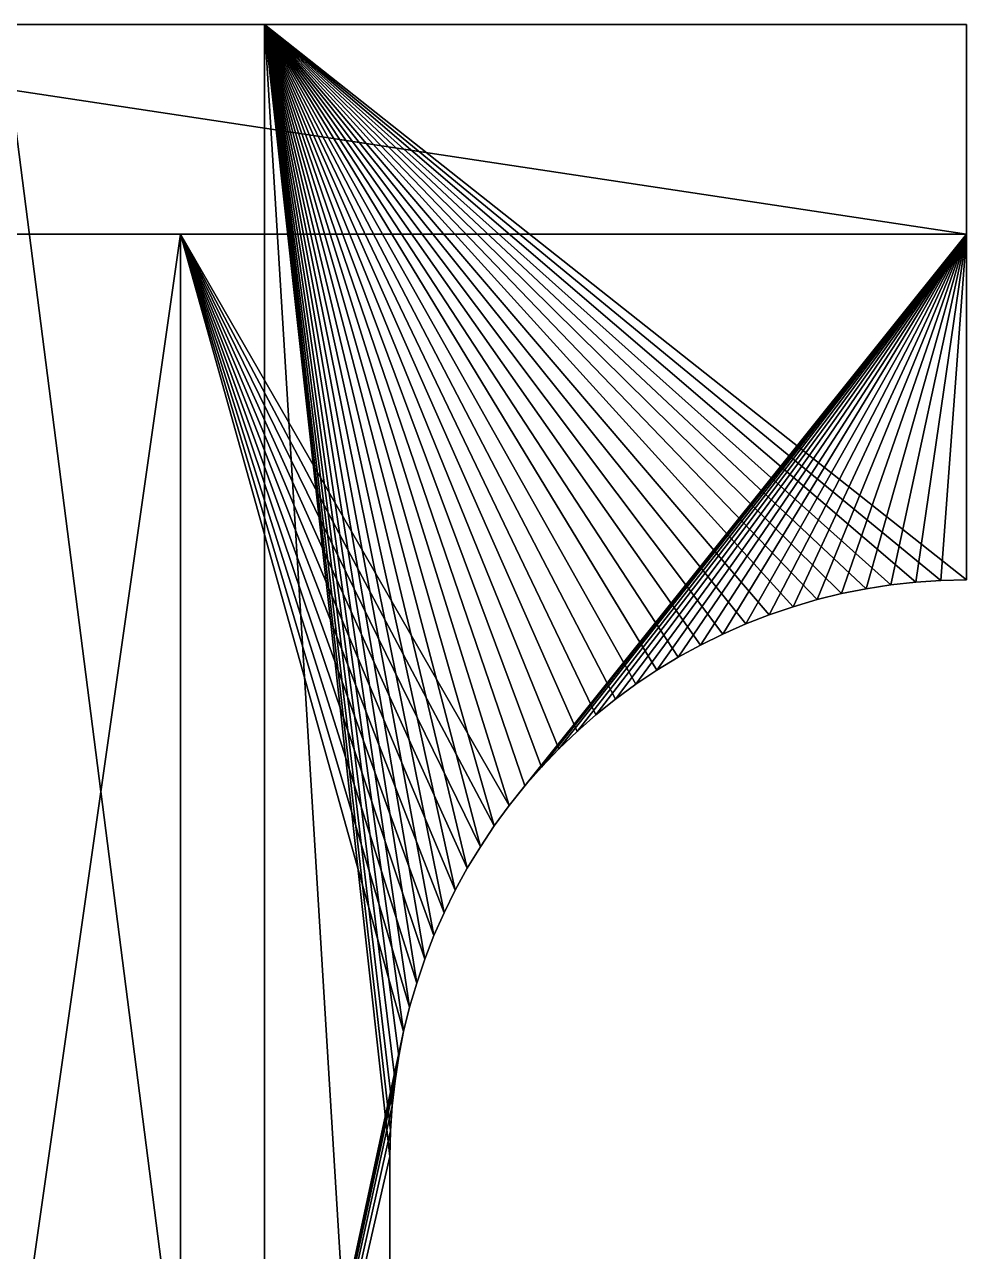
# Model space of a CAD drawing. Header units: inches. Extents: x -4.61 to 0, y -0.39 to 1.95.
# Drawn here: x -0.899 to 0, y 0.779 to 1.95 of the extents above; entities that cross this region are included whole.
import ezdxf

# ---------------------------------------------------------------- set-up
doc = ezdxf.new("R2010")
doc.units = ezdxf.units.IN
doc.header["$LTSCALE"] = 33.374815
doc.header["$MEASUREMENT"] = 0
for name, color, linetype in [('11', 7, 'CONTINUOUS'), ('12', 7, 'CONTINUOUS'), ('23', 7, 'CONTINUOUS'), ('24', 7, 'CONTINUOUS'), ('26', 7, 'CONTINUOUS'), ('28', 7, 'CONTINUOUS'), ('29', 7, 'CONTINUOUS'), ('34', 7, 'CONTINUOUS'), ('40', 7, 'CONTINUOUS'), ('41', 7, 'CONTINUOUS')]:
    doc.layers.add(name, color=color, linetype=linetype)

msp = doc.modelspace()

# ---------------------------------------------------------------- linework, layer by layer
at = {"layer": '11', "color": 7, "linetype": 'CONTINUOUS', "true_color": 0xa3a3a3}
for points in [[(-1, 1.75, -3), (-1, 0, -3), (-0.75, 1.75, -2.5), (-1, 1.75, -3)], [(-0.75, 1.75, -2.5), (-1, 0, -3), (-0.75, 0, -2.5), (-0.75, 1.75, -2.5)]]:
    msp.add_3dface(points, dxfattribs=at)
at = {"layer": '12', "color": 7, "linetype": 'CONTINUOUS', "true_color": 0xa3a3a3}
for points in [[(-0.75, 1.75, -2.5), (-0.75, 0, -2.5), (-0.537, 0.9891, -2.5), (-0.75, 1.75, -2.5)], [(0, 1.75, -2.5), (-0.75, 1.75, -2.5), (-0.4363, 1.2049, -2.5), (0, 1.75, -2.5)], [(-0.4363, 1.2049, -2.5), (-0.75, 1.75, -2.5), (-0.4505, 1.1855, -2.5), (-0.4363, 1.2049, -2.5)], [(-0.4505, 1.1855, -2.5), (-0.75, 1.75, -2.5), (-0.4638, 1.1655, -2.5), (-0.4505, 1.1855, -2.5)], [(-0.4638, 1.1655, -2.5), (-0.75, 1.75, -2.5), (-0.4763, 1.1449, -2.5), (-0.4638, 1.1655, -2.5)], [(-0.4763, 1.1449, -2.5), (-0.75, 1.75, -2.5), (-0.4879, 1.1239, -2.5), (-0.4763, 1.1449, -2.5)], [(-0.4879, 1.1239, -2.5), (-0.75, 1.75, -2.5), (-0.4984, 1.1025, -2.5), (-0.4879, 1.1239, -2.5)], [(-0.4984, 1.1025, -2.5), (-0.75, 1.75, -2.5), (-0.5081, 1.0806, -2.5), (-0.4984, 1.1025, -2.5)], [(-0.5081, 1.0806, -2.5), (-0.75, 1.75, -2.5), (-0.5168, 1.0581, -2.5), (-0.5081, 1.0806, -2.5)], [(-0.5168, 1.0581, -2.5), (-0.75, 1.75, -2.5), (-0.5245, 1.0353, -2.5), (-0.5168, 1.0581, -2.5)], [(-0.5245, 1.0353, -2.5), (-0.75, 1.75, -2.5), (-0.5313, 1.0123, -2.5), (-0.5245, 1.0353, -2.5)], [(-0.5313, 1.0123, -2.5), (-0.75, 1.75, -2.5), (-0.537, 0.9891, -2.5), (-0.5313, 1.0123, -2.5)], [(-0.4214, 1.2235, -2.5), (0, 1.75, -2.5), (-0.4363, 1.2049, -2.5), (-0.4214, 1.2235, -2.5)], [(-0.4055, 1.2415, -2.5), (0, 1.75, -2.5), (-0.4214, 1.2235, -2.5), (-0.4055, 1.2415, -2.5)], [(-0.3889, 1.2589, -2.5), (0, 1.75, -2.5), (-0.4055, 1.2415, -2.5), (-0.3889, 1.2589, -2.5)], [(-0.3715, 1.2755, -2.5), (0, 1.75, -2.5), (-0.3889, 1.2589, -2.5), (-0.3715, 1.2755, -2.5)], [(-0.3535, 1.2914, -2.5), (0, 1.75, -2.5), (-0.3715, 1.2755, -2.5), (-0.3535, 1.2914, -2.5)], [(-0.3349, 1.3063, -2.5), (0, 1.75, -2.5), (-0.3535, 1.2914, -2.5), (-0.3349, 1.3063, -2.5)], [(-0.3155, 1.3205, -2.5), (0, 1.75, -2.5), (-0.3349, 1.3063, -2.5), (-0.3155, 1.3205, -2.5)], [(-0.2955, 1.3338, -2.5), (0, 1.75, -2.5), (-0.3155, 1.3205, -2.5), (-0.2955, 1.3338, -2.5)], [(-0.2749, 1.3463, -2.5), (0, 1.75, -2.5), (-0.2955, 1.3338, -2.5), (-0.2749, 1.3463, -2.5)], [(-0.2539, 1.3579, -2.5), (0, 1.75, -2.5), (-0.2749, 1.3463, -2.5), (-0.2539, 1.3579, -2.5)], [(-0.2325, 1.3684, -2.5), (0, 1.75, -2.5), (-0.2539, 1.3579, -2.5), (-0.2325, 1.3684, -2.5)], [(-0.2106, 1.3781, -2.5), (0, 1.75, -2.5), (-0.2325, 1.3684, -2.5), (-0.2106, 1.3781, -2.5)], [(-0.1881, 1.3868, -2.5), (0, 1.75, -2.5), (-0.2106, 1.3781, -2.5), (-0.1881, 1.3868, -2.5)], [(-0.1653, 1.3945, -2.5), (0, 1.75, -2.5), (-0.1881, 1.3868, -2.5), (-0.1653, 1.3945, -2.5)], [(-0.1423, 1.4013, -2.5), (0, 1.75, -2.5), (-0.1653, 1.3945, -2.5), (-0.1423, 1.4013, -2.5)], [(-0.1191, 1.407, -2.5), (0, 1.75, -2.5), (-0.1423, 1.4013, -2.5), (-0.1191, 1.407, -2.5)], [(-0.0957, 1.4116, -2.5), (0, 1.75, -2.5), (-0.1191, 1.407, -2.5), (-0.0957, 1.4116, -2.5)], [(-0.0721, 1.4152, -2.5), (0, 1.75, -2.5), (-0.0957, 1.4116, -2.5), (-0.0721, 1.4152, -2.5)], [(-0.0483, 1.4178, -2.5), (0, 1.75, -2.5), (-0.0721, 1.4152, -2.5), (-0.0483, 1.4178, -2.5)], [(-0.0243, 1.4194, -2.5), (0, 1.75, -2.5), (-0.0483, 1.4178, -2.5), (-0.0243, 1.4194, -2.5)], [(0, 1.42, -2.5), (0, 1.75, -2.5), (-0.0243, 1.4194, -2.5), (0, 1.42, -2.5)], [(-0.537, 0.9891, -2.5), (-0.75, 0, -2.5), (-0.5416, 0.9657, -2.5), (-0.537, 0.9891, -2.5)], [(-0.5416, 0.9657, -2.5), (-0.75, 0, -2.5), (-0.5452, 0.9421, -2.5), (-0.5416, 0.9657, -2.5)], [(-0.5452, 0.9421, -2.5), (-0.75, 0, -2.5), (-0.5478, 0.9183, -2.5), (-0.5452, 0.9421, -2.5)], [(-0.5478, 0.9183, -2.5), (-0.75, 0, -2.5), (-0.5494, 0.8943, -2.5), (-0.5478, 0.9183, -2.5)], [(-0.5494, 0.8943, -2.5), (-0.75, 0, -2.5), (-0.55, 0.87, -2.5), (-0.5494, 0.8943, -2.5)], [(-0.55, 0.87, -2.5), (-0.75, 0, -2.5), (-0.55, 0, -2.5), (-0.55, 0.87, -2.5)]]:
    msp.add_3dface(points, dxfattribs=at)
at = {"layer": '23', "color": 7, "linetype": 'CONTINUOUS', "true_color": 0xa3a3a3}
for points in [[(-0.9197, 0, -3.13), (-0.9197, 1.95, -3.13), (-0.6697, 0, -2.63), (-0.9197, 0, -3.13)], [(-0.6697, 0, -2.63), (-0.9197, 1.95, -3.13), (-0.6697, 1.95, -2.63), (-0.6697, 0, -2.63)]]:
    msp.add_3dface(points, dxfattribs=at)
at = {"layer": '24', "color": 7, "linetype": 'CONTINUOUS', "true_color": 0xa3a3a3}
for points in [[(-0.6697, 0, -2.63), (-0.6697, 1.95, -2.63), (-0.55, 0, -2.63), (-0.6697, 0, -2.63)], [(-0.55, 0, -2.63), (-0.6697, 1.95, -2.63), (-0.55, 0.87, -2.63), (-0.55, 0, -2.63)], [(-0.55, 0.87, -2.63), (-0.6697, 1.95, -2.63), (-0.5494, 0.8943, -2.63), (-0.55, 0.87, -2.63)], [(-0.5494, 0.8943, -2.63), (-0.6697, 1.95, -2.63), (-0.5478, 0.9183, -2.63), (-0.5494, 0.8943, -2.63)], [(-0.5478, 0.9183, -2.63), (-0.6697, 1.95, -2.63), (-0.5452, 0.9421, -2.63), (-0.5478, 0.9183, -2.63)], [(-0.5452, 0.9421, -2.63), (-0.6697, 1.95, -2.63), (-0.5416, 0.9657, -2.63), (-0.5452, 0.9421, -2.63)], [(-0.5416, 0.9657, -2.63), (-0.6697, 1.95, -2.63), (-0.537, 0.9891, -2.63), (-0.5416, 0.9657, -2.63)], [(-0.537, 0.9891, -2.63), (-0.6697, 1.95, -2.63), (-0.5313, 1.0123, -2.63), (-0.537, 0.9891, -2.63)], [(-0.5313, 1.0123, -2.63), (-0.6697, 1.95, -2.63), (-0.5245, 1.0353, -2.63), (-0.5313, 1.0123, -2.63)], [(-0.5245, 1.0353, -2.63), (-0.6697, 1.95, -2.63), (-0.5168, 1.0581, -2.63), (-0.5245, 1.0353, -2.63)], [(-0.5168, 1.0581, -2.63), (-0.6697, 1.95, -2.63), (-0.5081, 1.0806, -2.63), (-0.5168, 1.0581, -2.63)], [(-0.5081, 1.0806, -2.63), (-0.6697, 1.95, -2.63), (-0.4984, 1.1025, -2.63), (-0.5081, 1.0806, -2.63)], [(-0.4984, 1.1025, -2.63), (-0.6697, 1.95, -2.63), (-0.4879, 1.1239, -2.63), (-0.4984, 1.1025, -2.63)], [(-0.4879, 1.1239, -2.63), (-0.6697, 1.95, -2.63), (-0.4763, 1.1449, -2.63), (-0.4879, 1.1239, -2.63)], [(-0.4763, 1.1449, -2.63), (-0.6697, 1.95, -2.63), (-0.4638, 1.1655, -2.63), (-0.4763, 1.1449, -2.63)], [(-0.4638, 1.1655, -2.63), (-0.6697, 1.95, -2.63), (-0.4505, 1.1855, -2.63), (-0.4638, 1.1655, -2.63)], [(-0.4505, 1.1855, -2.63), (-0.6697, 1.95, -2.63), (-0.4363, 1.2049, -2.63), (-0.4505, 1.1855, -2.63)], [(-0.4363, 1.2049, -2.63), (-0.6697, 1.95, -2.63), (-0.4214, 1.2235, -2.63), (-0.4363, 1.2049, -2.63)], [(-0.4214, 1.2235, -2.63), (-0.6697, 1.95, -2.63), (-0.4055, 1.2415, -2.63), (-0.4214, 1.2235, -2.63)], [(-0.4055, 1.2415, -2.63), (-0.6697, 1.95, -2.63), (-0.3889, 1.2589, -2.63), (-0.4055, 1.2415, -2.63)], [(-0.3889, 1.2589, -2.63), (-0.6697, 1.95, -2.63), (-0.3715, 1.2755, -2.63), (-0.3889, 1.2589, -2.63)], [(-0.3715, 1.2755, -2.63), (-0.6697, 1.95, -2.63), (-0.3535, 1.2914, -2.63), (-0.3715, 1.2755, -2.63)], [(-0.3535, 1.2914, -2.63), (-0.6697, 1.95, -2.63), (-0.3349, 1.3063, -2.63), (-0.3535, 1.2914, -2.63)], [(-0.3349, 1.3063, -2.63), (-0.6697, 1.95, -2.63), (-0.3155, 1.3205, -2.63), (-0.3349, 1.3063, -2.63)], [(-0.3155, 1.3205, -2.63), (-0.6697, 1.95, -2.63), (-0.2955, 1.3338, -2.63), (-0.3155, 1.3205, -2.63)], [(-0.2955, 1.3338, -2.63), (-0.6697, 1.95, -2.63), (-0.2749, 1.3463, -2.63), (-0.2955, 1.3338, -2.63)], [(-0.2749, 1.3463, -2.63), (-0.6697, 1.95, -2.63), (-0.2539, 1.3579, -2.63), (-0.2749, 1.3463, -2.63)], [(-0.2539, 1.3579, -2.63), (-0.6697, 1.95, -2.63), (-0.2325, 1.3684, -2.63), (-0.2539, 1.3579, -2.63)], [(-0.2325, 1.3684, -2.63), (-0.6697, 1.95, -2.63), (-0.2106, 1.3781, -2.63), (-0.2325, 1.3684, -2.63)], [(-0.2106, 1.3781, -2.63), (-0.6697, 1.95, -2.63), (-0.1881, 1.3868, -2.63), (-0.2106, 1.3781, -2.63)], [(-0.1881, 1.3868, -2.63), (-0.6697, 1.95, -2.63), (-0.1653, 1.3945, -2.63), (-0.1881, 1.3868, -2.63)], [(-0.1653, 1.3945, -2.63), (-0.6697, 1.95, -2.63), (-0.1423, 1.4013, -2.63), (-0.1653, 1.3945, -2.63)], [(-0.1423, 1.4013, -2.63), (-0.6697, 1.95, -2.63), (-0.1191, 1.407, -2.63), (-0.1423, 1.4013, -2.63)], [(-0.1191, 1.407, -2.63), (-0.6697, 1.95, -2.63), (-0.0957, 1.4116, -2.63), (-0.1191, 1.407, -2.63)], [(-0.0957, 1.4116, -2.63), (-0.6697, 1.95, -2.63), (-0.0721, 1.4152, -2.63), (-0.0957, 1.4116, -2.63)], [(-0.0721, 1.4152, -2.63), (-0.6697, 1.95, -2.63), (-0.0483, 1.4178, -2.63), (-0.0721, 1.4152, -2.63)], [(-0.0483, 1.4178, -2.63), (-0.6697, 1.95, -2.63), (-0.0243, 1.4194, -2.63), (-0.0483, 1.4178, -2.63)], [(-0.0243, 1.4194, -2.63), (-0.6697, 1.95, -2.63), (0, 1.42, -2.63), (-0.0243, 1.4194, -2.63)], [(0, 1.42, -2.63), (-0.6697, 1.95, -2.63), (0, 1.95, -2.63), (0, 1.42, -2.63)]]:
    msp.add_3dface(points, dxfattribs=at)
at = {"layer": '26', "color": 7, "linetype": 'CONTINUOUS', "true_color": 0xa3a3a3}
for points in [[(0, 1.75, -2.5), (0, 1.42, -2.63), (0, 1.95, -2.63), (0, 1.75, -2.5)], [(0, 1.75, -2.5), (0, 1.95, -2.63), (0, 1.95, -0.9998), (0, 1.75, -2.5)], [(0, 1.75, -0.9998), (0, 1.75, -2.5), (0, 1.95, -0.9998), (0, 1.75, -0.9998)], [(0, 1.75, -2.5), (0, 1.42, -2.5), (0, 1.42, -2.63), (0, 1.75, -2.5)]]:
    msp.add_3dface(points, dxfattribs=at)
at = {"layer": '28', "color": 7, "linetype": 'CONTINUOUS', "true_color": 0xa3a3a3}
for points in [[(-1.4855, 1.95, -2.0088), (-2.1926, 1.95, -1.3017), (0, 1.95, -2.63), (-1.4855, 1.95, -2.0088)], [(0, 1.95, -2.63), (-2.1926, 1.95, -1.3017), (-1.325, 1.95, -0.9998), (0, 1.95, -2.63)], [(-0.9197, 1.95, -3.13), (-1.703, 1.95, -2.2263), (-0.6697, 1.95, -2.63), (-0.9197, 1.95, -3.13)], [(-1.703, 1.95, -2.2263), (-1.4855, 1.95, -2.0088), (0, 1.95, -2.63), (-1.703, 1.95, -2.2263)], [(-0.6697, 1.95, -2.63), (-1.703, 1.95, -2.2263), (0, 1.95, -2.63), (-0.6697, 1.95, -2.63)], [(0, 1.95, -0.9998), (0, 1.95, -2.63), (-1.325, 1.95, -0.9998), (0, 1.95, -0.9998)]]:
    msp.add_3dface(points, dxfattribs=at)
at = {"layer": '29', "color": 7, "linetype": 'CONTINUOUS', "true_color": 0xa3a3a3}
for points in [[(0, 1.75, -0.9998), (-1.9154, 1.75, -1.2083), (-2.047, 1.75, -1.4473), (0, 1.75, -0.9998)], [(-1.4855, 1.75, -2.0088), (0, 1.75, -0.9998), (-2.047, 1.75, -1.4473), (-1.4855, 1.75, -2.0088)], [(-1.7929, 1.75, -1.0858), (-1.9154, 1.75, -1.2083), (0, 1.75, -0.9998), (-1.7929, 1.75, -1.0858)], [(-1.7625, 1.75, -1.054), (-1.7929, 1.75, -1.0858), (0, 1.75, -0.9998), (-1.7625, 1.75, -1.054)], [(-1.7337, 1.75, -1.0211), (-1.7625, 1.75, -1.054), (0, 1.75, -0.9998), (-1.7337, 1.75, -1.0211)], [(-1.7337, 1.75, -1.0211), (0, 1.75, -0.9998), (-1.325, 1.75, -0.9998), (-1.7337, 1.75, -1.0211)], [(-1.6467, 1.75, -2.3538), (-1.3613, 1.75, -3), (-0.75, 1.75, -2.5), (-1.6467, 1.75, -2.3538)], [(-1.4558, 1.75, -2.1629), (-1.6467, 1.75, -2.3538), (0, 1.75, -0.9998), (-1.4558, 1.75, -2.1629)], [(-1.6467, 1.75, -2.3538), (-0.75, 1.75, -2.5), (0, 1.75, -0.9998), (-1.6467, 1.75, -2.3538)], [(-1.5477, 1.75, -2.071), (-1.4558, 1.75, -2.1629), (0, 1.75, -0.9998), (-1.5477, 1.75, -2.071)], [(-1.5477, 1.75, -2.071), (0, 1.75, -0.9998), (-1.4855, 1.75, -2.0088), (-1.5477, 1.75, -2.071)], [(-1.3613, 1.75, -3), (-1, 1.75, -3), (-0.75, 1.75, -2.5), (-1.3613, 1.75, -3)], [(-0.75, 1.75, -2.5), (0, 1.75, -2.5), (0, 1.75, -0.9998), (-0.75, 1.75, -2.5)]]:
    msp.add_3dface(points, dxfattribs=at)
at = {"layer": '34', "color": 7, "linetype": 'CONTINUOUS', "true_color": 0xa3a3a3}
for points in [[(0, 1.75, -0.9998), (0, 1.95, -0.9998), (-1.325, 1.95, -0.9998), (0, 1.75, -0.9998)], [(0, 1.75, -0.9998), (-1.325, 1.95, -0.9998), (-1.325, 1.75, -0.9998), (0, 1.75, -0.9998)]]:
    msp.add_3dface(points, dxfattribs=at)
at = {"layer": '40', "color": 7, "linetype": 'CONTINUOUS', "true_color": 0xa3a3a3}
for points in [[(-0.0483, 1.4178, -2.5), (-0.0721, 1.4152, -2.5), (-0.0483, 1.4178, -2.63), (-0.0483, 1.4178, -2.5)], [(-0.0721, 1.4152, -2.5), (-0.0721, 1.4152, -2.63), (-0.0483, 1.4178, -2.63), (-0.0721, 1.4152, -2.5)], [(-0.0243, 1.4194, -2.5), (-0.0483, 1.4178, -2.5), (-0.0243, 1.4194, -2.63), (-0.0243, 1.4194, -2.5)], [(-0.0483, 1.4178, -2.5), (-0.0483, 1.4178, -2.63), (-0.0243, 1.4194, -2.63), (-0.0483, 1.4178, -2.5)], [(0, 1.42, -2.5), (-0.0243, 1.4194, -2.5), (0, 1.42, -2.63), (0, 1.42, -2.5)], [(-0.0243, 1.4194, -2.5), (-0.0243, 1.4194, -2.63), (0, 1.42, -2.63), (-0.0243, 1.4194, -2.5)], [(-0.1191, 1.407, -2.5), (-0.1423, 1.4013, -2.5), (-0.1191, 1.407, -2.63), (-0.1191, 1.407, -2.5)], [(-0.1423, 1.4013, -2.5), (-0.1423, 1.4013, -2.63), (-0.1191, 1.407, -2.63), (-0.1423, 1.4013, -2.5)], [(-0.0957, 1.4116, -2.5), (-0.1191, 1.407, -2.5), (-0.0957, 1.4116, -2.63), (-0.0957, 1.4116, -2.5)], [(-0.1191, 1.407, -2.5), (-0.1191, 1.407, -2.63), (-0.0957, 1.4116, -2.63), (-0.1191, 1.407, -2.5)], [(-0.0721, 1.4152, -2.5), (-0.0957, 1.4116, -2.5), (-0.0721, 1.4152, -2.63), (-0.0721, 1.4152, -2.5)], [(-0.0957, 1.4116, -2.5), (-0.0957, 1.4116, -2.63), (-0.0721, 1.4152, -2.63), (-0.0957, 1.4116, -2.5)], [(-0.1653, 1.3945, -2.5), (-0.1881, 1.3868, -2.5), (-0.1653, 1.3945, -2.63), (-0.1653, 1.3945, -2.5)], [(-0.1881, 1.3868, -2.5), (-0.1881, 1.3868, -2.63), (-0.1653, 1.3945, -2.63), (-0.1881, 1.3868, -2.5)], [(-0.1423, 1.4013, -2.5), (-0.1653, 1.3945, -2.5), (-0.1423, 1.4013, -2.63), (-0.1423, 1.4013, -2.5)], [(-0.1653, 1.3945, -2.5), (-0.1653, 1.3945, -2.63), (-0.1423, 1.4013, -2.63), (-0.1653, 1.3945, -2.5)], [(-0.1881, 1.3868, -2.5), (-0.2106, 1.3781, -2.5), (-0.1881, 1.3868, -2.63), (-0.1881, 1.3868, -2.5)], [(-0.2106, 1.3781, -2.5), (-0.2106, 1.3781, -2.63), (-0.1881, 1.3868, -2.63), (-0.2106, 1.3781, -2.5)], [(-0.2106, 1.3781, -2.5), (-0.2325, 1.3684, -2.5), (-0.2106, 1.3781, -2.63), (-0.2106, 1.3781, -2.5)], [(-0.2325, 1.3684, -2.5), (-0.2325, 1.3684, -2.63), (-0.2106, 1.3781, -2.63), (-0.2325, 1.3684, -2.5)], [(-0.2325, 1.3684, -2.5), (-0.2539, 1.3579, -2.5), (-0.2325, 1.3684, -2.63), (-0.2325, 1.3684, -2.5)], [(-0.2539, 1.3579, -2.5), (-0.2539, 1.3579, -2.63), (-0.2325, 1.3684, -2.63), (-0.2539, 1.3579, -2.5)], [(-0.2539, 1.3579, -2.5), (-0.2749, 1.3463, -2.5), (-0.2539, 1.3579, -2.63), (-0.2539, 1.3579, -2.5)], [(-0.2749, 1.3463, -2.5), (-0.2749, 1.3463, -2.63), (-0.2539, 1.3579, -2.63), (-0.2749, 1.3463, -2.5)], [(-0.2749, 1.3463, -2.5), (-0.2955, 1.3338, -2.5), (-0.2749, 1.3463, -2.63), (-0.2749, 1.3463, -2.5)], [(-0.2955, 1.3338, -2.5), (-0.2955, 1.3338, -2.63), (-0.2749, 1.3463, -2.63), (-0.2955, 1.3338, -2.5)], [(-0.2955, 1.3338, -2.5), (-0.3155, 1.3205, -2.5), (-0.2955, 1.3338, -2.63), (-0.2955, 1.3338, -2.5)], [(-0.3155, 1.3205, -2.5), (-0.3155, 1.3205, -2.63), (-0.2955, 1.3338, -2.63), (-0.3155, 1.3205, -2.5)], [(-0.3155, 1.3205, -2.5), (-0.3349, 1.3063, -2.5), (-0.3155, 1.3205, -2.63), (-0.3155, 1.3205, -2.5)], [(-0.3349, 1.3063, -2.5), (-0.3349, 1.3063, -2.63), (-0.3155, 1.3205, -2.63), (-0.3349, 1.3063, -2.5)], [(-0.3349, 1.3063, -2.5), (-0.3535, 1.2914, -2.5), (-0.3349, 1.3063, -2.63), (-0.3349, 1.3063, -2.5)], [(-0.3535, 1.2914, -2.5), (-0.3535, 1.2914, -2.63), (-0.3349, 1.3063, -2.63), (-0.3535, 1.2914, -2.5)], [(-0.3535, 1.2914, -2.5), (-0.3715, 1.2755, -2.5), (-0.3535, 1.2914, -2.63), (-0.3535, 1.2914, -2.5)], [(-0.3715, 1.2755, -2.5), (-0.3715, 1.2755, -2.63), (-0.3535, 1.2914, -2.63), (-0.3715, 1.2755, -2.5)], [(-0.3715, 1.2755, -2.5), (-0.3889, 1.2589, -2.5), (-0.3715, 1.2755, -2.63), (-0.3715, 1.2755, -2.5)], [(-0.3889, 1.2589, -2.5), (-0.3889, 1.2589, -2.63), (-0.3715, 1.2755, -2.63), (-0.3889, 1.2589, -2.5)], [(-0.3889, 1.2589, -2.5), (-0.4055, 1.2415, -2.5), (-0.3889, 1.2589, -2.63), (-0.3889, 1.2589, -2.5)], [(-0.4055, 1.2415, -2.5), (-0.4055, 1.2415, -2.63), (-0.3889, 1.2589, -2.63), (-0.4055, 1.2415, -2.5)], [(-0.4055, 1.2415, -2.5), (-0.4214, 1.2235, -2.5), (-0.4055, 1.2415, -2.63), (-0.4055, 1.2415, -2.5)], [(-0.4214, 1.2235, -2.5), (-0.4214, 1.2235, -2.63), (-0.4055, 1.2415, -2.63), (-0.4214, 1.2235, -2.5)], [(-0.4214, 1.2235, -2.5), (-0.4363, 1.2049, -2.5), (-0.4214, 1.2235, -2.63), (-0.4214, 1.2235, -2.5)], [(-0.4363, 1.2049, -2.5), (-0.4363, 1.2049, -2.63), (-0.4214, 1.2235, -2.63), (-0.4363, 1.2049, -2.5)], [(-0.4363, 1.2049, -2.5), (-0.4505, 1.1855, -2.5), (-0.4363, 1.2049, -2.63), (-0.4363, 1.2049, -2.5)], [(-0.4505, 1.1855, -2.5), (-0.4505, 1.1855, -2.63), (-0.4363, 1.2049, -2.63), (-0.4505, 1.1855, -2.5)], [(-0.4505, 1.1855, -2.5), (-0.4638, 1.1655, -2.5), (-0.4505, 1.1855, -2.63), (-0.4505, 1.1855, -2.5)], [(-0.4638, 1.1655, -2.5), (-0.4638, 1.1655, -2.63), (-0.4505, 1.1855, -2.63), (-0.4638, 1.1655, -2.5)], [(-0.4638, 1.1655, -2.5), (-0.4763, 1.1449, -2.5), (-0.4638, 1.1655, -2.63), (-0.4638, 1.1655, -2.5)], [(-0.4763, 1.1449, -2.5), (-0.4763, 1.1449, -2.63), (-0.4638, 1.1655, -2.63), (-0.4763, 1.1449, -2.5)], [(-0.4763, 1.1449, -2.5), (-0.4879, 1.1239, -2.5), (-0.4763, 1.1449, -2.63), (-0.4763, 1.1449, -2.5)], [(-0.4879, 1.1239, -2.5), (-0.4879, 1.1239, -2.63), (-0.4763, 1.1449, -2.63), (-0.4879, 1.1239, -2.5)], [(-0.4879, 1.1239, -2.5), (-0.4984, 1.1025, -2.5), (-0.4879, 1.1239, -2.63), (-0.4879, 1.1239, -2.5)], [(-0.4984, 1.1025, -2.5), (-0.4984, 1.1025, -2.63), (-0.4879, 1.1239, -2.63), (-0.4984, 1.1025, -2.5)], [(-0.4984, 1.1025, -2.5), (-0.5081, 1.0806, -2.5), (-0.4984, 1.1025, -2.63), (-0.4984, 1.1025, -2.5)], [(-0.5081, 1.0806, -2.5), (-0.5081, 1.0806, -2.63), (-0.4984, 1.1025, -2.63), (-0.5081, 1.0806, -2.5)], [(-0.5081, 1.0806, -2.5), (-0.5168, 1.0581, -2.5), (-0.5081, 1.0806, -2.63), (-0.5081, 1.0806, -2.5)], [(-0.5168, 1.0581, -2.5), (-0.5168, 1.0581, -2.63), (-0.5081, 1.0806, -2.63), (-0.5168, 1.0581, -2.5)], [(-0.5168, 1.0581, -2.5), (-0.5245, 1.0353, -2.5), (-0.5168, 1.0581, -2.63), (-0.5168, 1.0581, -2.5)], [(-0.5245, 1.0353, -2.5), (-0.5245, 1.0353, -2.63), (-0.5168, 1.0581, -2.63), (-0.5245, 1.0353, -2.5)], [(-0.5245, 1.0353, -2.5), (-0.5313, 1.0123, -2.5), (-0.5245, 1.0353, -2.63), (-0.5245, 1.0353, -2.5)], [(-0.5313, 1.0123, -2.5), (-0.5313, 1.0123, -2.63), (-0.5245, 1.0353, -2.63), (-0.5313, 1.0123, -2.5)], [(-0.5313, 1.0123, -2.5), (-0.537, 0.9891, -2.5), (-0.5313, 1.0123, -2.63), (-0.5313, 1.0123, -2.5)], [(-0.537, 0.9891, -2.5), (-0.537, 0.9891, -2.63), (-0.5313, 1.0123, -2.63), (-0.537, 0.9891, -2.5)], [(-0.537, 0.9891, -2.5), (-0.5416, 0.9657, -2.5), (-0.537, 0.9891, -2.63), (-0.537, 0.9891, -2.5)], [(-0.5416, 0.9657, -2.5), (-0.5416, 0.9657, -2.63), (-0.537, 0.9891, -2.63), (-0.5416, 0.9657, -2.5)], [(-0.5416, 0.9657, -2.5), (-0.5452, 0.9421, -2.5), (-0.5416, 0.9657, -2.63), (-0.5416, 0.9657, -2.5)], [(-0.5452, 0.9421, -2.5), (-0.5452, 0.9421, -2.63), (-0.5416, 0.9657, -2.63), (-0.5452, 0.9421, -2.5)], [(-0.5452, 0.9421, -2.5), (-0.5478, 0.9183, -2.5), (-0.5452, 0.9421, -2.63), (-0.5452, 0.9421, -2.5)], [(-0.5478, 0.9183, -2.5), (-0.5478, 0.9183, -2.63), (-0.5452, 0.9421, -2.63), (-0.5478, 0.9183, -2.5)], [(-0.5478, 0.9183, -2.5), (-0.5494, 0.8943, -2.5), (-0.5478, 0.9183, -2.63), (-0.5478, 0.9183, -2.5)], [(-0.5494, 0.8943, -2.5), (-0.5494, 0.8943, -2.63), (-0.5478, 0.9183, -2.63), (-0.5494, 0.8943, -2.5)], [(-0.5494, 0.8943, -2.5), (-0.55, 0.87, -2.5), (-0.5494, 0.8943, -2.63), (-0.5494, 0.8943, -2.5)], [(-0.55, 0.87, -2.5), (-0.55, 0.87, -2.63), (-0.5494, 0.8943, -2.63), (-0.55, 0.87, -2.5)]]:
    msp.add_3dface(points, dxfattribs=at)
at = {"layer": '41', "color": 7, "linetype": 'CONTINUOUS', "true_color": 0xa3a3a3}
for points in [[(-0.55, 0.87, -2.5), (-0.55, 0, -2.5), (-0.55, 0.87, -2.63), (-0.55, 0.87, -2.5)], [(-0.55, 0, -2.5), (-0.55, 0, -2.63), (-0.55, 0.87, -2.63), (-0.55, 0, -2.5)]]:
    msp.add_3dface(points, dxfattribs=at)

doc.saveas('drawing.dxf')
